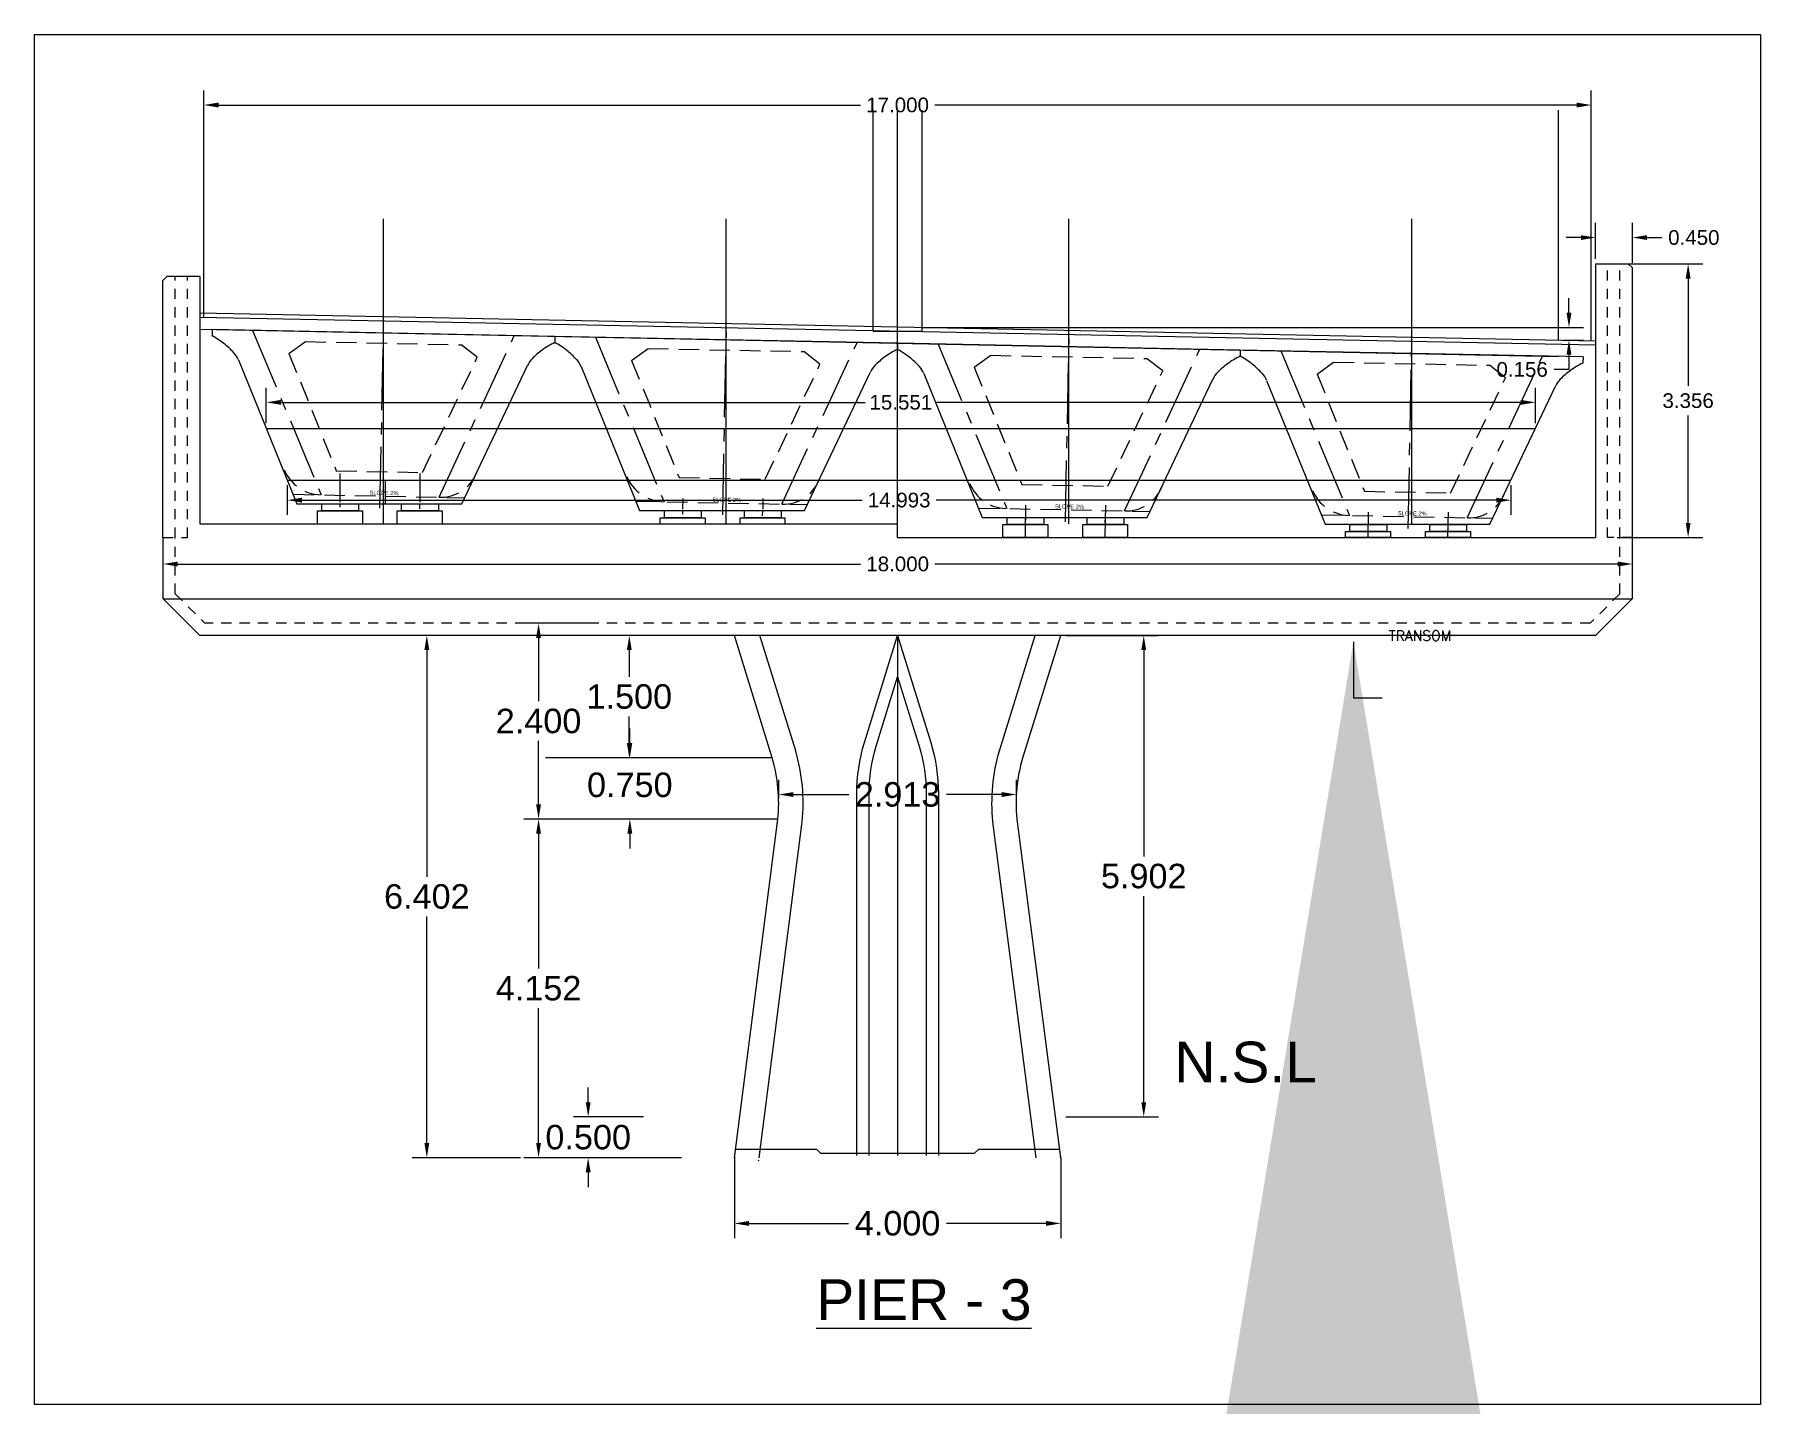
# Model space of a CAD drawing. Header units: inches. Extents: x 7464 to 8514, y 25455 to 25607.
# Drawn here: x 7981.37 to 8002.51, y 25585.49 to 25602.28 of the extents above; entities that cross this region are included whole.
import ezdxf

# ---------------------------------------------------------------- set-up
doc = ezdxf.new("R2010")
doc.units = ezdxf.units.IN
doc.header["$MEASUREMENT"] = 0
doc.linetypes.add('CENTER', pattern=[2, 1.25, -0.25, 0.25, -0.25])
doc.linetypes.add('HIDDEN', pattern=[0.375, 0.25, -0.125])
for name, color, linetype in [('C-PAD', 2, 'Continuous'), ('CL', 4, 'CENTER'), ('DIM', 4, 'Continuous'), ('GIRDER', 4, 'Continuous'), ('INTERIOR GIRDER', 3, 'Continuous'), ('PIER', 7, 'Continuous'), ('STR-SECARROW', 2, 'Continuous'), ('TRANSOM', 3, 'Continuous')]:
    doc.layers.add(name, color=color, linetype=linetype)
doc.styles.add('ROMANS', font='romans')
doc.styles.get("Standard").update_dxf_attribs({"font": 'arial.ttf'})
doc.dimstyles.new('DIM 1-1', dxfattribs={"dimscale": 0, "dimtxt": 2.5, "dimasz": 2.5, "dimexe": 1.25, "dimexo": 2.5, "dimgap": 1, "dimtad": 1, "dimdec": 0, "dimzin": 1, "dimdsep": 46, "dimtxsty": 'ROMANS', "dimcen": 1.5, "dimclrd": 4, "dimclre": 4, "dimclrt": 7, "dimadec": 0, "dimazin": 0, "dimtfac": 1, "dimtdec": 0, "dimtmove": 2, "dimatfit": 3, "dimfxl": 1, "dimtolj": 1, "dimtzin": 0, "dimarcsym": 0})
doc.dimstyles.get("Standard").update_dxf_attribs({"dimtxt": 0.18, "dimasz": 0.18, "dimexe": 0.18, "dimexo": 0.0625, "dimgap": 0.09, "dimtad": 0, "dimtih": 1, "dimtoh": 1, "dimdec": 3, "dimzin": 0, "dimdsep": 46, "dimtxsty": 'Standard', "dimcen": 0.09, "dimadec": 0, "dimazin": 0, "dimtfac": 1, "dimtdec": 3, "dimtofl": 0, "dimtmove": 0, "dimatfit": 3, "dimfxl": 1, "dimtolj": 1, "dimtzin": 0, "dimarcsym": 0})

# ---------------------------------------------------------------- blocks, each defined once
blk = doc.blocks.new('*D91')
at = {"color": 0, "lineweight": -2, "transparency": 16777216}
for p, q in [((7988.919, 25594.915), (7988.473, 25594.915)), ((7988.653, 25594.735), (7988.653, 25594.408)), ((7988.653, 25593.595), (7988.653, 25593.922)), ((7988.919, 25593.415), (7988.473, 25593.415))]:
    blk.add_line(p, q, dxfattribs=at)
at = {"color": 0, "transparency": 16777216}
for points in [[(7988.623, 25594.735), (7988.683, 25594.735), (7988.653, 25594.915)], [(7988.623, 25593.595), (7988.683, 25593.595), (7988.653, 25593.415)]]:
    blk.add_solid(points, dxfattribs=at)
at = {"layer": 'Defpoints', "color": 0, "transparency": 16777216}
for p in [(7988.981, 25594.915), (7988.653, 25593.415), (7988.981, 25593.415)]:
    blk.add_point(p, dxfattribs=at)
at = {"color": 0, "transparency": 16777216, "insert": (7988.653, 25594.165), "char_height": 0.3, "attachment_point": 5}
blk.add_mtext('\\A1;1.500', dxfattribs=at)
blk = doc.blocks.new('*D92')
at = {"color": 0, "lineweight": -2, "transparency": 16777216}
for p, q in [((7988.659, 25593.595), (7988.659, 25593.775)), ((7988.953, 25593.415), (7988.479, 25593.415)), ((7988.953, 25592.665), (7988.479, 25592.665)), ((7988.659, 25592.485), (7988.659, 25592.305))]:
    blk.add_line(p, q, dxfattribs=at)
at = {"color": 0, "transparency": 16777216}
for points in [[(7988.629, 25593.595), (7988.689, 25593.595), (7988.659, 25593.415)], [(7988.629, 25592.485), (7988.689, 25592.485), (7988.659, 25592.665)]]:
    blk.add_solid(points, dxfattribs=at)
at = {"layer": 'Defpoints', "color": 0, "transparency": 16777216}
for p in [(7989.016, 25593.415), (7988.659, 25592.665), (7989.016, 25592.665)]:
    blk.add_point(p, dxfattribs=at)
at = {"color": 0, "transparency": 16777216, "insert": (7988.659, 25593.082), "char_height": 0.3, "attachment_point": 5}
blk.add_mtext('\\A1;0.750', dxfattribs=at)
blk = doc.blocks.new('*D93')
at = {"color": 0, "lineweight": -2, "transparency": 16777216}
for p, q in [((7988.224, 25595.065), (7987.361, 25595.065)), ((7987.541, 25594.885), (7987.541, 25594.108)), ((7987.541, 25592.845), (7987.541, 25593.622)), ((7988.224, 25592.665), (7987.361, 25592.665))]:
    blk.add_line(p, q, dxfattribs=at)
at = {"color": 0, "transparency": 16777216}
for points in [[(7987.511, 25594.885), (7987.571, 25594.885), (7987.541, 25595.065)], [(7987.511, 25592.845), (7987.571, 25592.845), (7987.541, 25592.665)]]:
    blk.add_solid(points, dxfattribs=at)
at = {"layer": 'Defpoints', "color": 0, "transparency": 16777216}
for p in [(7988.286, 25595.065), (7987.541, 25592.665), (7988.286, 25592.665)]:
    blk.add_point(p, dxfattribs=at)
at = {"color": 0, "transparency": 16777216, "insert": (7987.541, 25593.865), "char_height": 0.3, "attachment_point": 5}
blk.add_mtext('\\A1;2.400', dxfattribs=at)
blk = doc.blocks.new('*D87')
at = {"color": 0, "lineweight": -2, "transparency": 16777216}
for p, q in [((7994.002, 25594.915), (7995.136, 25594.915)), ((7994.956, 25594.735), (7994.956, 25592.207)), ((7994.956, 25589.193), (7994.956, 25591.721)), ((7994.002, 25589.013), (7995.136, 25589.013))]:
    blk.add_line(p, q, dxfattribs=at)
at = {"color": 0, "transparency": 16777216}
for points in [[(7994.926, 25594.735), (7994.986, 25594.735), (7994.956, 25594.915)], [(7994.926, 25589.193), (7994.986, 25589.193), (7994.956, 25589.013)]]:
    blk.add_solid(points, dxfattribs=at)
at = {"layer": 'Defpoints', "color": 0, "transparency": 16777216}
for p in [(7993.94, 25594.915), (7993.94, 25589.013), (7994.956, 25589.013)]:
    blk.add_point(p, dxfattribs=at)
at = {"color": 0, "transparency": 16777216, "insert": (7994.956, 25591.964), "char_height": 0.3, "attachment_point": 5}
blk.add_mtext('\\A1;5.902', dxfattribs=at)
blk = doc.blocks.new('*D88')
at = {"color": 0, "lineweight": -2, "transparency": 16777216}
for p, q in [((7987.32, 25594.915), (7985.992, 25594.915)), ((7986.172, 25594.735), (7986.172, 25591.957)), ((7986.172, 25588.693), (7986.172, 25591.471)), ((7987.32, 25588.513), (7985.992, 25588.513))]:
    blk.add_line(p, q, dxfattribs=at)
at = {"color": 0, "transparency": 16777216}
for points in [[(7986.142, 25594.735), (7986.202, 25594.735), (7986.172, 25594.915)], [(7986.142, 25588.693), (7986.202, 25588.693), (7986.172, 25588.513)]]:
    blk.add_solid(points, dxfattribs=at)
at = {"layer": 'Defpoints', "color": 0, "transparency": 16777216}
for p in [(7987.383, 25594.915), (7986.172, 25588.513), (7987.383, 25588.513)]:
    blk.add_point(p, dxfattribs=at)
at = {"color": 0, "transparency": 16777216, "insert": (7986.172, 25591.714), "char_height": 0.3, "attachment_point": 5}
blk.add_mtext('\\A1;6.402', dxfattribs=at)
blk = doc.blocks.new('*D89')
at = {"color": 0, "lineweight": -2, "transparency": 16777216}
for p, q in [((7989.94, 25588.518), (7989.94, 25587.527)), ((7993.94, 25588.518), (7993.94, 25587.527)), ((7990.12, 25587.707), (7991.338, 25587.707)), ((7993.76, 25587.707), (7992.541, 25587.707))]:
    blk.add_line(p, q, dxfattribs=at)
at = {"color": 0, "transparency": 16777216}
for points in [[(7990.12, 25587.737), (7990.12, 25587.677), (7989.94, 25587.707)], [(7993.76, 25587.737), (7993.76, 25587.677), (7993.94, 25587.707)]]:
    blk.add_solid(points, dxfattribs=at)
at = {"layer": 'Defpoints', "color": 0, "transparency": 16777216}
for p in [(7989.94, 25588.58), (7993.94, 25588.58), (7993.94, 25587.707)]:
    blk.add_point(p, dxfattribs=at)
at = {"color": 0, "transparency": 16777216, "insert": (7991.94, 25587.707), "char_height": 0.3, "attachment_point": 5}
blk.add_mtext('\\A1;4.000', dxfattribs=at)
blk = doc.blocks.new('*D94')
at = {"color": 0, "lineweight": -2, "transparency": 16777216}
for p, q in [((7989.291, 25592.665), (7987.361, 25592.665)), ((7987.541, 25592.485), (7987.541, 25590.832)), ((7987.541, 25588.693), (7987.541, 25590.346)), ((7989.291, 25588.513), (7987.361, 25588.513))]:
    blk.add_line(p, q, dxfattribs=at)
at = {"color": 0, "transparency": 16777216}
for points in [[(7987.511, 25592.485), (7987.571, 25592.485), (7987.541, 25592.665)], [(7987.511, 25588.693), (7987.571, 25588.693), (7987.541, 25588.513)]]:
    blk.add_solid(points, dxfattribs=at)
at = {"layer": 'Defpoints', "color": 0, "transparency": 16777216}
for p in [(7989.354, 25592.665), (7987.541, 25588.513), (7989.354, 25588.513)]:
    blk.add_point(p, dxfattribs=at)
at = {"color": 0, "transparency": 16777216, "insert": (7987.541, 25590.589), "char_height": 0.3, "attachment_point": 5}
blk.add_mtext('\\A1;4.152', dxfattribs=at)
blk = doc.blocks.new('*D90')
at = {"color": 0, "lineweight": -2, "transparency": 16777216}
for p, q in [((7988.149, 25589.193), (7988.149, 25589.373)), ((7988.828, 25589.013), (7987.969, 25589.013)), ((7988.828, 25588.513), (7987.969, 25588.513)), ((7988.149, 25588.333), (7988.149, 25588.153))]:
    blk.add_line(p, q, dxfattribs=at)
at = {"color": 0, "transparency": 16777216}
for points in [[(7988.119, 25589.193), (7988.179, 25589.193), (7988.149, 25589.013)], [(7988.119, 25588.333), (7988.179, 25588.333), (7988.149, 25588.513)]]:
    blk.add_solid(points, dxfattribs=at)
at = {"layer": 'Defpoints', "color": 0, "transparency": 16777216}
for p in [(7988.89, 25589.013), (7988.149, 25588.513), (7988.89, 25588.513)]:
    blk.add_point(p, dxfattribs=at)
at = {"color": 0, "transparency": 16777216, "insert": (7988.149, 25588.763), "char_height": 0.3, "attachment_point": 5}
blk.add_mtext('\\A1;0.500', dxfattribs=at)
blk = doc.blocks.new('*D95')
at = {"color": 0, "lineweight": -2, "transparency": 16777216}
for p, q in [((7990.483, 25592.92), (7990.483, 25593.145)), ((7993.396, 25592.92), (7993.396, 25593.145)), ((7990.663, 25592.965), (7991.341, 25592.965)), ((7993.216, 25592.965), (7992.538, 25592.965))]:
    blk.add_line(p, q, dxfattribs=at)
at = {"color": 0, "transparency": 16777216}
for points in [[(7990.663, 25592.995), (7990.663, 25592.935), (7990.483, 25592.965)], [(7993.216, 25592.995), (7993.216, 25592.935), (7993.396, 25592.965)]]:
    blk.add_solid(points, dxfattribs=at)
at = {"layer": 'Defpoints', "color": 0, "transparency": 16777216}
for p in [(7993.396, 25592.965), (7990.483, 25592.858), (7993.396, 25592.858)]:
    blk.add_point(p, dxfattribs=at)
at = {"color": 0, "transparency": 16777216, "insert": (7991.94, 25592.965), "char_height": 0.3, "attachment_point": 5}
blk.add_mtext('\\A1;2.913', dxfattribs=at)
blk = doc.blocks.new('A$C0EEC6302')
at = {"color": 0}
blk.add_line((1.04, 0.052), (3.061, 0.052), dxfattribs=at)
at = {"layer": 'CL', "color": 0, "ltscale": 0.6}
for p, q in [((0.498, 2.178), (1.339, 0.161)), ((2.058, 0), (2.103, 2.263)), ((2.783, 0.132), (3.704, 2.114)), ((1.569, 0.01), (1.57, 0.052)), ((2.547, -0.01), (2.548, 0.052))]:
    blk.add_line(p, q, dxfattribs=at)
at = {"layer": 'GIRDER', "color": 0}
for p, q in [((0.001, 2.188), (0, 2.113)), ((0.001, 2.188), (0, 2.113)), ((4.201, 2.104), (0.001, 2.188)), ((4.201, 2.104), (4.199, 2.029)), ((4.201, 2.104), (4.199, 2.029)), ((0.324, 1.817), (1.04, 0.052)), ((3.061, 0.052), (3.864, 1.746))]:
    blk.add_line(p, q, dxfattribs=at)
for centre, radius, start, end in [((-0.472, 1.231), 1, 51.7985, 61.8557), ((-0.472, 1.231), 1, 42.2071, 51.7985), ((4.635, 1.129), 1, 126.1139, 135.5024), ((4.635, 1.129), 1, 115.8539, 126.1139), ((0.047, 1.702), 0.3, 22.6335, 42.2071), ((4.136, 1.62), 0.3, 135.5024, 155.076)]:
    blk.add_arc(centre, radius, start, end, dxfattribs=at)
at = {"layer": 'INTERIOR GIRDER', "color": 0, "linetype": 'HIDDEN'}
for p, q in [((0.942, 1.894), (1.145, 2.04)), ((1.145, 2.04), (3.053, 2.002)), ((3.25, 1.848), (3.053, 2.002)), ((0.942, 1.894), (1.523, 0.457)), ((2.579, 0.436), (3.25, 1.848)), ((1.523, 0.457), (2.579, 0.436)), ((1.002, 0.168), (3.096, 0.126))]:
    blk.add_line(p, q, dxfattribs=at)
for centre, radius, start, end in [((1.347, 0.661), 0.5, 202.6335, 267.709), ((2.804, 0.6), 0.468, 267.6995, 338.1779)]:
    blk.add_arc(centre, radius, start, end, dxfattribs=at)
at = {"color": 0, "insert": (1.932, 0.214), "char_height": 0.05, "width": 0.6119, "attachment_point": 1, "rotation": 358.8548}
blk.add_mtext('\\A1;SLOPE 2%', dxfattribs=at)
blk = doc.blocks.new('*D119')
at = {"layer": 'Defpoints', "color": 0, "transparency": 16777216}
for p in [(7984.205, 25597.773), (7984.205, 25597.454), (7999.756, 25597.454)]:
    blk.add_point(p, dxfattribs=at)
at = {"layer": 'DIM', "color": 0, "lineweight": -2, "transparency": 16777216}
for p, q in [((7984.205, 25597.517), (7984.205, 25597.953)), ((7999.756, 25597.517), (7999.756, 25597.953)), ((7984.385, 25597.773), (7991.543, 25597.773)), ((7999.576, 25597.773), (7992.418, 25597.773))]:
    blk.add_line(p, q, dxfattribs=at)
at = {"layer": 'DIM', "color": 0, "transparency": 16777216}
for points in [[(7984.385, 25597.803), (7984.385, 25597.743), (7984.205, 25597.773)], [(7999.576, 25597.803), (7999.576, 25597.743), (7999.756, 25597.773)]]:
    blk.add_solid(points, dxfattribs=at)
at = {"layer": 'DIM', "color": 0, "transparency": 16777216, "insert": (7991.98, 25597.773), "char_height": 0.18, "attachment_point": 5}
blk.add_mtext('\\A1;15.551', dxfattribs=at)
blk = doc.blocks.new('*D120')
at = {"layer": 'Defpoints', "color": 0, "transparency": 16777216}
for p in [(7984.462, 25596.819), (7999.455, 25596.819), (7984.462, 25596.574)]:
    blk.add_point(p, dxfattribs=at)
at = {"layer": 'DIM', "color": 0, "lineweight": -2, "transparency": 16777216}
for p, q in [((7984.462, 25596.757), (7984.462, 25596.394)), ((7999.455, 25596.757), (7999.455, 25596.394)), ((7984.642, 25596.574), (7991.504, 25596.574)), ((7999.275, 25596.574), (7992.414, 25596.574))]:
    blk.add_line(p, q, dxfattribs=at)
at = {"layer": 'DIM', "color": 0, "transparency": 16777216}
for points in [[(7984.642, 25596.604), (7984.642, 25596.544), (7984.462, 25596.574)], [(7999.275, 25596.604), (7999.275, 25596.544), (7999.455, 25596.574)]]:
    blk.add_solid(points, dxfattribs=at)
at = {"layer": 'DIM', "color": 0, "transparency": 16777216, "insert": (7991.959, 25596.574), "char_height": 0.18, "attachment_point": 5}
blk.add_mtext('\\A1;14.993', dxfattribs=at)
blk = doc.blocks.new('*D122')
at = {"layer": 'Defpoints', "color": 0, "transparency": 16777216}
for p in [(7983.44, 25601.418), (7983.44, 25600.565), (8000.44, 25600.565)]:
    blk.add_point(p, dxfattribs=at)
at = {"layer": 'DIM', "color": 0, "lineweight": -2, "transparency": 16777216}
for p, q in [((7983.44, 25600.628), (7983.44, 25601.598)), ((7983.62, 25601.418), (7991.485, 25601.418)), ((8000.26, 25601.418), (7992.395, 25601.418)), ((8000.44, 25600.628), (8000.44, 25601.598))]:
    blk.add_line(p, q, dxfattribs=at)
at = {"layer": 'DIM', "color": 0, "transparency": 16777216}
for points in [[(7983.62, 25601.448), (7983.62, 25601.388), (7983.44, 25601.418)], [(8000.26, 25601.448), (8000.26, 25601.388), (8000.44, 25601.418)]]:
    blk.add_solid(points, dxfattribs=at)
at = {"layer": 'DIM', "color": 0, "transparency": 16777216, "insert": (7991.94, 25601.418), "char_height": 0.18, "attachment_point": 5}
blk.add_mtext('\\A1;17.000', dxfattribs=at)
blk = doc.blocks.new('*D123')
at = {"layer": 'C-PAD', "color": 0, "lineweight": -2, "transparency": 16777216}
for p, q in [((8000.166, 25598.872), (8000.166, 25599.052)), ((8000.102, 25598.692), (8000.346, 25598.692)), ((8000.102, 25598.536), (8000.346, 25598.536)), ((8000.166, 25598.356), (8000.166, 25598.176)), ((8000.166, 25598.176), (7999.986, 25598.176))]:
    blk.add_line(p, q, dxfattribs=at)
at = {"layer": 'C-PAD', "color": 0, "transparency": 16777216}
for points in [[(8000.136, 25598.872), (8000.196, 25598.872), (8000.166, 25598.692)], [(8000.136, 25598.356), (8000.196, 25598.356), (8000.166, 25598.536)]]:
    blk.add_solid(points, dxfattribs=at)
at = {"layer": 'Defpoints', "color": 0, "transparency": 16777216}
for p in [(8000.04, 25598.692), (8000.04, 25598.536), (8000.166, 25598.536)]:
    blk.add_point(p, dxfattribs=at)
at = {"layer": 'C-PAD', "color": 0, "transparency": 16777216, "insert": (7999.592, 25598.176), "char_height": 0.18, "attachment_point": 5}
blk.add_mtext('\\A1;0.156', dxfattribs=at)
blk = doc.blocks.new('*D140')
at = {"color": 0, "lineweight": -2, "transparency": 16777216}
for p, q in [((7982.94, 25595.428), (7982.94, 25595.971)), ((8000.943, 25595.428), (8000.943, 25595.971)), ((7983.12, 25595.791), (7991.486, 25595.791)), ((8000.763, 25595.791), (7992.396, 25595.791))]:
    blk.add_line(p, q, dxfattribs=at)
at = {"color": 0, "transparency": 16777216}
for points in [[(7983.12, 25595.821), (7983.12, 25595.761), (7982.94, 25595.791)], [(8000.763, 25595.821), (8000.763, 25595.761), (8000.943, 25595.791)]]:
    blk.add_solid(points, dxfattribs=at)
at = {"layer": 'Defpoints', "color": 0, "transparency": 16777216}
for p in [(8000.943, 25595.791), (7982.94, 25595.365), (8000.943, 25595.365)]:
    blk.add_point(p, dxfattribs=at)
at = {"color": 0, "transparency": 16777216, "insert": (7991.941, 25595.791), "char_height": 0.18, "attachment_point": 5}
blk.add_mtext('\\A1;18.000', dxfattribs=at)
blk = doc.blocks.new('*D153')
at = {"color": 0, "lineweight": -2, "transparency": 16777216}
for p, q in [((8000.493, 25599.534), (8000.493, 25599.973)), ((8000.943, 25599.484), (8000.943, 25599.973)), ((8000.313, 25599.793), (8000.133, 25599.793)), ((8001.123, 25599.793), (8001.303, 25599.793))]:
    blk.add_line(p, q, dxfattribs=at)
at = {"color": 0, "transparency": 16777216}
for points in [[(8000.313, 25599.823), (8000.313, 25599.763), (8000.493, 25599.793)], [(8001.123, 25599.823), (8001.123, 25599.763), (8000.943, 25599.793)]]:
    blk.add_solid(points, dxfattribs=at)
at = {"layer": 'Defpoints', "color": 0, "transparency": 16777216}
for p in [(8000.943, 25599.793), (8000.493, 25599.471), (8000.943, 25599.421)]:
    blk.add_point(p, dxfattribs=at)
at = {"color": 0, "transparency": 16777216, "insert": (8001.696, 25599.793), "char_height": 0.18, "attachment_point": 5}
blk.add_mtext('\\A1;0.450', dxfattribs=at)
blk = doc.blocks.new('*D154')
at = {"color": 0, "lineweight": -2, "transparency": 16777216}
for p, q in [((8000.755, 25599.471), (8001.806, 25599.471)), ((8001.626, 25599.291), (8001.626, 25597.975)), ((8001.626, 25596.295), (8001.626, 25597.611)), ((8000.755, 25596.115), (8001.806, 25596.115))]:
    blk.add_line(p, q, dxfattribs=at)
at = {"color": 0, "transparency": 16777216}
for points in [[(8001.656, 25599.291), (8001.596, 25599.291), (8001.626, 25599.471)], [(8001.656, 25596.295), (8001.596, 25596.295), (8001.626, 25596.115)]]:
    blk.add_solid(points, dxfattribs=at)
at = {"layer": 'Defpoints', "color": 0, "transparency": 16777216}
for p in [(8000.693, 25599.471), (8000.693, 25596.115), (8001.626, 25596.115)]:
    blk.add_point(p, dxfattribs=at)
at = {"color": 0, "transparency": 16777216, "insert": (8001.626, 25597.793), "char_height": 0.18, "attachment_point": 5}
blk.add_mtext('\\A1;3.356', dxfattribs=at)

msp = doc.modelspace()

# ---------------------------------------------------------------- linework, layer by layer
for p, q in [((7985.6397, 25596.2831), (7985.6397, 25600.0214)), ((7989.8397, 25596.2831), (7989.8397, 25600.0214)), ((7991.9397, 25596.2831), (7991.9397, 25600.0214)), ((7994.0397, 25596.2831), (7994.0397, 25600.0214)), ((7998.2397, 25596.2831), (7998.2397, 25600.0214)), ((7983.3897, 25598.8687), (7983.3897, 25596.8687)), ((7989.9397, 25594.9151), (7987.7349, 25594.9151)), ((7991.9397, 25594.9151), (7991.9397, 25588.5391)), ((7990.4038, 25593.4151), (7987.6277, 25593.4151)), ((7990.4738, 25592.6651), (7987.9559, 25592.6651)), ((7989.9397, 25588.5458), (7989.9397, 25588.184)), ((7990.9493, 25588.6131), (7990.9993, 25588.5631)), ((7992.8801, 25588.5631), (7992.9301, 25588.6131))]:
    msp.add_line(p, q)
at = {"color": 1}
msp.add_line((7983.9211, 25595.3651), (7983.9211, 25595.3647), dxfattribs=at)
at = {"color": 5}
for points in [[(7993.2303, 25596.2742), (7993.7803, 25596.2742), (7993.7803, 25596.1151), (7993.2303, 25596.1151)], [(7994.2085, 25596.2745), (7994.7585, 25596.2745), (7994.7585, 25596.1151), (7994.2085, 25596.1151)], [(7997.4295, 25596.1903), (7997.9795, 25596.1903), (7997.9795, 25596.1153), (7997.4295, 25596.1153)], [(7998.4077, 25596.1901), (7998.9577, 25596.1901), (7998.9577, 25596.1151), (7998.4077, 25596.1151)]]:
    msp.add_lwpolyline(points, close=True, dxfattribs=at)
at = {"linetype": 'Continuous', "ltscale": 0.4}
for points in [[(7991.4397, 25588.5391), (7991.4397, 25592.9723, -0.0743389), (7991.5337, 25593.6011), (7991.9397, 25594.9151), (7992.3457, 25593.6011, -0.0743389), (7992.4397, 25592.9723), (7992.4397, 25588.5391)], [(7991.5897, 25588.5391), (7991.5897, 25592.9723, -0.0743125), (7991.6771, 25593.557), (7991.9397, 25594.407), (7992.2023, 25593.557, -0.0743125), (7992.2897, 25592.9723), (7992.2897, 25588.5391)]]:
    msp.add_lwpolyline(points, format="xyb", dxfattribs=at)
at = {"layer": 'C-PAD', "color": 0}
for p, q in [((7991.6397, 25598.6477), (7992.2397, 25598.6477)), ((7992.2397, 25598.6917), (8000.2922, 25598.6917))]:
    msp.add_line(p, q, dxfattribs=at)
at = {"layer": 'DIM', "color": 125}
for p, q in [((7983.4397, 25598.8237), (7983.4397, 25601.3554)), ((7991.6397, 25598.6477), (7991.6397, 25601.3554)), ((7991.9397, 25598.8237), (7991.9397, 25601.3554)), ((7992.2397, 25598.6477), (7992.2397, 25601.3554)), ((8000.0397, 25598.5357), (8000.0397, 25601.3554)), ((8000.4397, 25598.5277), (8000.4397, 25601.3554)), ((7984.2046, 25597.4544), (7999.756, 25597.4544)), ((7985.6397, 25596.5294), (7985.6397, 25597.4544)), ((7984.4623, 25596.8194), (7999.4551, 25596.8194)), ((7985.6665, 25596.5294), (7985.6665, 25596.8194))]:
    msp.add_line(p, q, dxfattribs=at)
at = {"layer": 'GIRDER'}
for p, q in [((7983.3927, 25598.8686), (8000.4927, 25598.5266)), ((7983.3897, 25598.6687), (8000.0387, 25598.3357)), ((7983.3927, 25598.8186), (8000.4927, 25598.4766))]:
    msp.add_line(p, q, dxfattribs=at)
at = {"layer": 'PIER', "color": 7}
for points in [[(7989.9397, 25588.5131), (7990.4738, 25592.6651, 0.0949725), (7990.4038, 25593.4151), (7989.9397, 25594.9151)], [(7990.2422, 25588.5131), (7990.7719, 25592.6314, 0.0958108), (7990.6912, 25593.5013), (7990.2537, 25594.9151)], [(7993.6372, 25588.5131), (7993.1075, 25592.6314, -0.0958108), (7993.1882, 25593.5013), (7993.6257, 25594.9151)], [(7993.9397, 25588.5131), (7993.4056, 25592.6651, -0.0949725), (7993.4756, 25593.4151), (7993.9397, 25594.9151)]]:
    msp.add_lwpolyline(points, format="xyb", dxfattribs=at)
msp.add_lwpolyline([(7990.2372, 25588.4748), (7990.2388, 25588.4871)], dxfattribs=at)
at = {"layer": 'STR-SECARROW', "color": 2}
for p, q in [((7985.1121, 25596.548), (7985.1121, 25596.9005)), ((7986.0901, 25596.548), (7986.0901, 25596.9005)), ((7989.3095, 25596.4638), (7989.3122, 25596.5954)), ((7984.832, 25596.4425), (7985.382, 25596.4425)), ((7984.832, 25596.2831), (7984.832, 25596.4425)), ((7985.382, 25596.4425), (7985.382, 25596.2831)), ((7985.8102, 25596.4423), (7986.3602, 25596.4423)), ((7985.8102, 25596.2829), (7985.8102, 25596.4423)), ((7986.3602, 25596.4423), (7986.3602, 25596.2829)), ((7989.0312, 25596.3585), (7989.5812, 25596.3585)), ((7989.0312, 25596.2831), (7989.0312, 25596.3585)), ((7989.5812, 25596.3585), (7989.5812, 25596.2831)), ((7990.0093, 25596.3584), (7990.5593, 25596.3584)), ((7990.0093, 25596.2831), (7990.0093, 25596.3584)), ((7990.5593, 25596.3584), (7990.5593, 25596.2831)), ((7993.5053, 25596.1267), (7993.5113, 25596.5115)), ((7994.4835, 25596.1264), (7994.4895, 25596.5113)), ((7997.7045, 25596.1268), (7997.7105, 25596.4275)), ((7998.6827, 25596.1268), (7998.6887, 25596.4274)), ((7984.832, 25596.2831), (7985.382, 25596.2831)), ((7985.8102, 25596.2829), (7986.3602, 25596.2829)), ((7990.0093, 25596.2831), (7990.5593, 25596.2831)), ((7993.2303, 25596.2742), (7993.7803, 25596.2742)), ((7993.2303, 25596.1151), (7993.2303, 25596.2742)), ((7993.2303, 25596.1151), (7993.7803, 25596.1151)), ((7993.7803, 25596.2742), (7993.7803, 25596.1151)), ((7994.2085, 25596.2745), (7994.7585, 25596.2745)), ((7994.2085, 25596.1151), (7994.2085, 25596.2745)), ((7994.2085, 25596.1151), (7994.7585, 25596.1151)), ((7994.7585, 25596.2745), (7994.7585, 25596.1151)), ((7997.1774, 25596.2778), (7999.1983, 25596.2774)), ((7997.4295, 25596.1903), (7997.9795, 25596.1903)), ((7997.4295, 25596.1153), (7997.4295, 25596.1903)), ((7997.4295, 25596.1153), (7997.9795, 25596.1153)), ((7997.9795, 25596.1903), (7997.9795, 25596.1153)), ((7998.4077, 25596.1901), (7998.9577, 25596.1901)), ((7998.4077, 25596.1151), (7998.4077, 25596.1901)), ((7998.4077, 25596.1151), (7998.9577, 25596.1151)), ((7998.9577, 25596.1901), (7998.9577, 25596.1151))]:
    msp.add_line(p, q, dxfattribs=at)
for points in [[(7981.3652, 25602.2827), (8002.5125, 25602.2827), (8002.5125, 25585.4872), (7981.3652, 25585.4872)], [(7984.885, 25596.5295), (7985.335, 25596.5295), (7985.335, 25596.4425), (7984.885, 25596.4425)], [(7985.8632, 25596.5293), (7986.3132, 25596.5293), (7986.3132, 25596.4423), (7985.8632, 25596.4423)], [(7989.0842, 25596.4455), (7989.5342, 25596.4455), (7989.5342, 25596.3585), (7989.0842, 25596.3585)], [(7990.0623, 25596.4454), (7990.5123, 25596.4454), (7990.5123, 25596.3584), (7990.0623, 25596.3584)], [(7993.2833, 25596.3612), (7993.7333, 25596.3612), (7993.7333, 25596.2742), (7993.2833, 25596.2742)], [(7994.2615, 25596.3615), (7994.7115, 25596.3615), (7994.7115, 25596.2745), (7994.2615, 25596.2745)], [(7997.4825, 25596.2773), (7997.9325, 25596.2773), (7997.9325, 25596.1903), (7997.4825, 25596.1903)], [(7998.4607, 25596.2771), (7998.9107, 25596.2771), (7998.9107, 25596.1901), (7998.4607, 25596.1901)]]:
    msp.add_lwpolyline(points, close=True, dxfattribs=at)
msp.add_lwpolyline([(7990.2903, 25596.5952), (7990.2877, 25596.4638)], dxfattribs=at)
at = {"layer": 'TRANSOM', "ltscale": 0.5}
for p, q in [((7982.9876, 25599.3153), (7982.9376, 25599.2653)), ((7983.3897, 25599.3153), (7982.9876, 25599.3153)), ((7983.3897, 25599.3153), (7983.3897, 25596.2831)), ((8000.4897, 25599.4713), (8000.4897, 25596.1151)), ((8000.4927, 25599.4713), (8000.8927, 25599.4713)), ((8000.8927, 25599.4713), (8000.9427, 25599.4213)), ((8000.9427, 25596.1151), (8000.9427, 25599.4213)), ((7982.9376, 25596.1151), (7982.9376, 25599.2653)), ((7982.9397, 25595.3651), (7982.9397, 25596.1151)), ((7983.3897, 25596.2831), (7991.9397, 25596.2831)), ((7991.9397, 25596.1151), (7991.9397, 25596.2831)), ((7991.9397, 25596.1151), (8000.4897, 25596.1151)), ((8000.9427, 25595.3651), (8000.9427, 25596.2831)), ((7982.9397, 25595.3651), (7983.3897, 25594.9151)), ((7982.9397, 25595.3651), (8000.9397, 25595.3651)), ((8000.9397, 25595.3651), (8000.4897, 25594.9151)), ((8000.4897, 25594.9151), (7983.3897, 25594.9151)), ((7990.9493, 25588.6131), (7989.9588, 25588.6131)), ((7992.8801, 25588.5631), (7990.9993, 25588.5631)), ((7993.9268, 25588.6131), (7992.9301, 25588.6131))]:
    msp.add_line(p, q, dxfattribs=at)
at = {"layer": 'TRANSOM', "color": 4, "linetype": 'HIDDEN', "ltscale": 0.5}
for p, q in [((7983.0876, 25596.1151), (7983.0877, 25599.3153)), ((7983.2397, 25596.1151), (7983.2397, 25599.3153)), ((8000.6376, 25596.1151), (8000.6376, 25599.4713)), ((8000.7897, 25596.1151), (8000.7896, 25599.4713)), ((7982.9397, 25596.1151), (7983.2397, 25596.1151)), ((7983.0897, 25595.4272), (7983.0897, 25596.1151)), ((8000.9397, 25596.1151), (8000.6376, 25596.1151)), ((8000.7897, 25595.4272), (8000.7897, 25596.2831)), ((7983.0897, 25595.4272), (7983.4518, 25595.0651)), ((8000.7897, 25595.4272), (8000.4276, 25595.0651)), ((8000.4276, 25595.0651), (7983.4518, 25595.0651))]:
    msp.add_line(p, q, dxfattribs=at)

# ---------------------------------------------------------------- block references
at = {"layer": 'STR-SECARROW', "color": 2}
for p in [(7983.5399, 25596.4775), (7987.739, 25596.3936), (7991.9382, 25596.3096), (7996.1374, 25596.2257)]:
    msp.add_blockref('A$C0EEC6302', p, dxfattribs=at)

# ---------------------------------------------------------------- texts
at = {"style": 'ROMANS'}
msp.add_text('TRANSOM', height=0.125, dxfattribs=at).set_placement((7997.957, 25594.8503))
at = {"char_height": 0.5, "attachment_point": 5}
for s, insert in [('\\A1;N.S.L', (7996.2046, 25589.6821)), ('\\A1;{\\LPIER - 3}', (7992.2625, 25586.7691))]:
    msp.add_mtext(s, dxfattribs=dict(at, insert=insert))

# ---------------------------------------------------------------- dimensions: what is measured, and where the dimension line sits
at = {"color": 5}
dim = msp.add_linear_dim(base=(8000.9427, 25599.7929), p1=(8000.4927, 25599.4713), p2=(8000.9427, 25599.4213), dimstyle='Standard', override={"dimfxl": 0.18}, dxfattribs=at)
dim.commit()
dim.dimension.update_dxf_attribs({"geometry": '*D153', "text_midpoint": (8001.6961, 25599.7929)})
dim = msp.add_aligned_dim(p1=(8000.6927, 25599.4713), p2=(8000.6927, 25596.1151), distance=0.9329, dimstyle='Standard', override={"dimfxl": 0.18}, dxfattribs=at)
dim.commit()
dim.dimension.update_dxf_attribs({"geometry": '*D154', "text_midpoint": (8001.6256, 25597.7932)})
dim = msp.add_linear_dim(base=(8000.9427, 25595.7914), p1=(7982.9397, 25595.3651), p2=(8000.9427, 25595.3651), text='18.000', dimstyle='Standard', override={"dimfxl": 0.18}, dxfattribs=at)
dim.commit()
dim.dimension.update_dxf_attribs({"geometry": '*D140', "text_midpoint": (7991.9412, 25595.7914)})
for p1, p2, distance, picture, middle in [((7988.2862, 25595.0651), (7988.2862, 25592.6651), -0.7451, '*D93', (7987.5411, 25593.8651)), ((7987.3827, 25594.9151), (7987.3827, 25588.5131), -1.2105, '*D88', (7986.1723, 25591.7141)), ((7988.981, 25594.9151), (7988.981, 25593.4151), -0.3283, '*D91', (7988.6527, 25594.1651)), ((7993.9397, 25594.9151), (7993.9397, 25589.0131), 1.0165, '*D87', (7994.9562, 25591.9641)), ((7989.354, 25592.6651), (7989.354, 25588.5131), -1.8129, '*D94', (7987.5411, 25590.5891)), ((7988.8903, 25589.0131), (7988.8903, 25588.5131), -0.7413, '*D90', (7988.1491, 25588.7631)), ((7989.9397, 25588.5803), (7993.9397, 25588.5803), -0.8731, '*D89', (7991.9397, 25587.7072))]:
    dim = msp.add_aligned_dim(p1=p1, p2=p2, distance=distance, dimstyle='Standard', override={"dimtxt": 0.3})
    dim.commit()
    dim.dimension.update_dxf_attribs({"geometry": picture, "text_midpoint": middle})
for base, p1, p2, angle, picture, middle in [((7988.6594, 25592.6651), (7989.0157, 25593.4151), (7989.0157, 25592.6651), 270, '*D92', (7988.6594, 25593.0824)), ((7993.3963, 25592.9647), (7990.4831, 25592.8576), (7993.3963, 25592.8576), 0, '*D95', (7991.9397, 25592.9647))]:
    dim = msp.add_linear_dim(base=base, p1=p1, p2=p2, angle=angle, dimstyle='Standard', override={"dimtxt": 0.3})
    dim.commit()
    dim.dimension.update_dxf_attribs({"geometry": picture, "text_midpoint": middle, "dimtype": 161})
at = {"layer": 'C-PAD', "color": 0}
dim = msp.add_aligned_dim(p1=(8000.0397, 25598.6917), p2=(8000.0397, 25598.5357), distance=0.1262, dimstyle='Standard', override={"dimfxl": 0.18}, dxfattribs=at)
dim.commit()
dim.dimension.update_dxf_attribs({"geometry": '*D123', "text_midpoint": (7999.5923, 25598.1757)})
at = {"layer": 'DIM', "color": 125}
for p1, p2, distance, picture, middle in [((8000.4397, 25600.5651), (7983.4397, 25600.5651), -0.8532, '*D122', (7991.9397, 25601.4183)), ((7999.756, 25597.4544), (7984.2046, 25597.4544), -0.3185, '*D119', (7991.9803, 25597.7729)), ((7999.4551, 25596.8194), (7984.4623, 25596.8194), 0.2454, '*D120', (7991.9587, 25596.574))]:
    dim = msp.add_aligned_dim(p1=p1, p2=p2, distance=distance, dimstyle='Standard', override={"dimfxl": 0.18}, dxfattribs=at)
    dim.commit()
    dim.dimension.update_dxf_attribs({"geometry": picture, "text_midpoint": middle})

# ---------------------------------------------------------------- leaders
at = {"layer": 'DIM', "linetype": 'Continuous'}
msp.add_leader([(7997.5249, 25594.8382), (7997.5249, 25594.1506), (7997.8772, 25594.1506)], dimstyle='DIM 1-1', override={"dimscale": 50}, dxfattribs=at)

doc.saveas('drawing.dxf')
